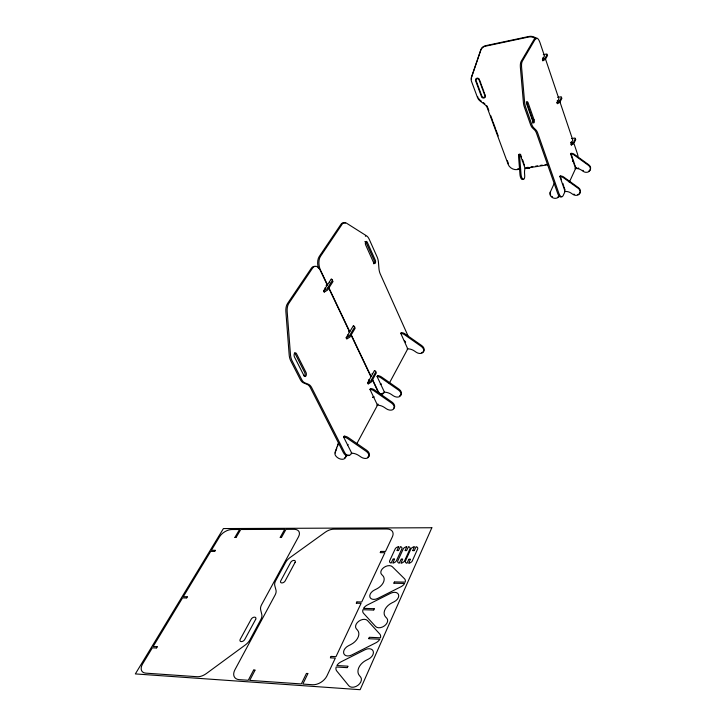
<?xml version="1.0" encoding="UTF-8"?>
<svg xmlns="http://www.w3.org/2000/svg" width="726" height="726" viewBox="0 0 726 726"><rect width="100%" height="100%" fill="white"/><g stroke="black" fill="none" stroke-linecap="round" stroke-linejoin="round"><path stroke-width="1.09" d="M573.104 161.108L572.469 161.344M562.55 183.923L562.795 183.397L563.122 184.322M543.429 57.898L543.656 58.461M380.796 384.381L381.15 383.718M347.836 334.94L348.117 335.521M522.339 161.308L522.656 160.7M477.209 60.766L471.8 76.62A7.795 6.652 33 0 0 471.646 77.138M477.49 59.922L480.975 49.731A7.932 6.888 33.9 0 1 485.685 45.674L528.964 36.463A8.077 7.151 30.3 0 1 536.205 38.315M338.679 442.424L335.004 452.516A5.817 3.712 29 0 0 338.951 458.496A5.817 3.712 29 0 0 345.476 457.498L345.966 456.191A9.719 6.207 28.5 0 1 346.674 454.993M336.773 448.169L335.557 451.508A5.808 3.712 29 0 0 335.457 452.979M337.39 446.49L338.615 443.114M408.892 559.229L406.95 563.258A4.102 2.668 -28 0 1 405.77 562.659L405.444 562.169A2.995 1.951 -28.1 0 1 405.507 560.844L410.852 549.028A2.931 1.888 -27.6 0 1 411.733 547.912L412.985 547.132A4.129 2.668 -27.6 0 1 414.401 546.696L412.74 550.662M410.381 559.238L408.693 563.276A4.165 2.713 -28 0 0 410.126 562.85L411.397 562.051A2.958 1.924 -28 0 0 412.295 560.917L417.586 549.065A2.968 1.915 -27.5 0 0 417.631 547.767L417.305 547.286A4.075 2.632 -27.6 0 0 416.125 546.705L414.228 550.671M554.31 183.251L550.172 192.372A4.783 3.893 23.1 0 0 552.931 197.853A4.783 3.893 23.1 0 0 558.911 196.265L559.365 195.276M368.817 638.435L369.207 637.573M393.937 582.969L394.3 582.17M401.215 559.147L399.255 563.167A4.093 2.65 -28.3 0 1 398.084 562.568L397.766 562.078A2.986 1.933 -28.3 0 1 397.839 560.753L403.229 548.983A2.922 1.879 -27.8 0 1 404.119 547.867L405.371 547.095A4.12 2.65 -27.8 0 1 406.778 546.669L405.099 550.607M402.694 559.165L400.988 563.185A4.156 2.695 -28.3 0 0 402.413 562.759L403.674 561.969A2.949 1.915 -28.3 0 0 404.582 560.826L409.918 549.019A2.958 1.906 -27.8 0 0 409.981 547.722L409.655 547.25A4.057 2.614 -27.8 0 0 408.484 546.678L406.569 550.617M576.117 167.397L575.881 167.906L575.573 166.998M569.257 182.317L575.591 168.532L570.627 153.912L570.917 153.295A4.71 3.939 22.3 0 1 574.348 154.339L588.713 164.72A4.71 3.92 20.9 0 1 588.541 171.318M347.418 667.375L347.827 666.477M373.836 609.804L374.217 608.978M393.084 559.065L391.105 563.067A4.084 2.632 -28.6 0 1 389.953 562.478L389.635 561.988A2.977 1.915 -28.6 0 1 389.717 560.672L395.171 548.938A2.913 1.86 -28.1 0 1 396.06 547.831L397.303 547.059A4.111 2.632 -28.1 0 1 398.701 546.633L397.013 550.562M394.554 559.074L392.83 563.086A4.147 2.668 -28.6 0 0 394.245 562.659L395.507 561.87A2.94 1.897 -28.6 0 0 396.414 560.744L401.805 548.974A2.949 1.888 -28.1 0 0 401.877 547.685L401.56 547.204A4.047 2.586 -28.1 0 0 400.407 546.642L398.474 550.571M330.493 657.556L330.911 656.676M356.384 602.934L356.765 602.126M380.342 552.404L380.696 551.651M543.438 59.614L542.794 60.757L542.422 59.641L544.482 55.984L539.89 42.353A8.276 2.968 80.1 0 0 535.38 38.932L522.366 61.129A8.485 3.149 80.2 0 0 521.586 67.228L524.571 101.949A8.467 3.167 80.8 0 0 525.669 107.185L531.668 124.2A8.394 3.131 81.1 0 0 533.637 127.703L535.861 129.881A8.385 3.131 81.4 0 1 537.803 133.348L558.811 193.152A8.059 2.922 82.4 0 0 563.095 195.721L565.064 191.437L559.9 176.609L560.209 175.955A4.828 3.966 22.8 0 1 563.721 177.044L578.459 187.653A4.828 3.957 21.5 0 1 579.039 193.924M571.752 144.066L571.289 145.037L570.945 144.002L572.805 140.1L559.61 100.896M307.942 673.51L302.833 684.064L312.761 684.754A12.07 8.122 -35 0 0 326.872 676.042L335.312 658.119L330.357 657.838M306.436 673.41L301.317 683.946L249.717 680.38L255.089 670.116M561.461 97.393L559.428 101.295L557.042 102.584M557.913 102.493L557.305 103.664L556.942 102.593L558.902 98.809L545.208 58.144M253.646 670.016L248.274 680.271L238.936 679.627A11.788 7.496 -36.4 0 1 234.925 669.771L275.1 595.021A10.944 6.688 -33.2 0 0 275.971 590.057L274.791 585.637A10.845 6.634 -32.4 0 1 275.662 580.755L285.699 562.269A10.663 6.47 -31.6 0 1 289.964 557.622L325.284 532.203A10.509 6.38 -29.9 0 1 333.851 529.172L386.831 528.991A10.727 6.725 -28.3 0 1 392.521 536.505L385.497 551.442L380.805 551.415M356.883 443.577L377.502 405.172L369.97 389.426L370.478 388.501A5.645 3.812 28.9 0 1 374.48 389.916L392.022 402.104A5.645 3.802 28.1 0 1 393.438 408.611M389.227 383.346L407.749 348.852L400.816 333.461L401.269 332.617A5.363 3.812 28.8 0 1 405.09 333.933L421.733 345.585A5.363 3.802 27.9 0 1 422.968 351.992M347.808 444.974L348.117 444.448M372.62 397.222L374.044 396.786M404.373 341.011L404.609 340.44M324.622 291.344L324.159 292.061L323.587 290.854L327.299 285.118L320.166 270.126A9.955 5.345 83 0 0 312.597 268.075L288.875 303.305A10.3 5.726 83.9 0 0 287.178 311.572L290.473 354.678A10.318 5.735 85.3 0 0 292.106 360.822L301.599 379.408A10.237 5.627 85.9 0 0 304.82 382.811L308.55 384.353A10.246 5.627 86.5 0 1 311.717 387.711L344.569 452.389A9.846 5.127 87.8 0 0 351.729 453.16L343.661 437.143L344.224 436.144A5.881 3.802 29 0 1 348.371 437.651L366.675 450.283A5.881 3.784 28.3 0 1 367.501 457.217M372.456 379.335L378.074 391.151A9.302 4.637 86.1 0 0 384.471 392.185L377.084 376.522L377.584 375.614A5.581 3.821 28.9 0 1 381.54 377.003L398.873 389.072A5.581 3.802 28.1 0 1 399.509 395.924M281.443 537.494L285.971 529.345L294.384 529.308A10.355 6.126 -30.9 0 1 298.54 536.741L261.605 604.713A11.081 6.843 -33.5 0 0 260.652 609.786L261.777 614.405A11.189 6.897 -34.4 0 1 260.825 619.577L249.953 639.778A11.398 7.069 -35.3 0 1 245.288 644.978L206.347 673.565A11.634 7.142 -37.1 0 1 197.145 676.723L145.817 673.156A11.444 6.725 -37.6 0 1 142.523 664.072L152.36 647.801L156.526 648.037M374.416 370.605L371.113 376.522L351.221 334.704M368.772 382.793L368.155 383.909L367.628 382.811L370.95 376.83L351.039 335.004M280.145 537.494L284.692 529.345L240.787 529.499L236.068 537.476M234.834 537.476L239.553 529.499L231.576 529.526A10.128 5.717 -32.3 0 0 219.706 536.505L211.375 550.272L215.368 550.29M346.865 338.643L346.093 337.853L349.605 331.991L328.343 287.296M348.544 331.8L349.787 331.682L353.272 325.883M156.68 647.783L157.17 646.984M186.791 597.77L187.235 597.017M214.814 551.216L215.232 550.517M331.183 279.138L327.49 284.819L320.357 269.827A9.846 5.218 82.7 0 1 320.475 256.378L342.164 224.18A9.538 4.891 81.9 0 1 346.429 223.118L366.585 235.877A9.293 4.646 82.4 0 1 369.28 239.399L377.112 256.95A9.22 4.574 82.9 0 1 378.464 262.467L378.945 268.538A9.102 4.465 83.1 0 0 380.297 274.038L407.958 335.721M380.787 384.471L380.279 384.417M542.513 59.623L544.954 58.325L547.095 54.559A1.643 0.599 -20.3 0 0 546.016 54.114L543.293 54.668M542.894 60.739L545.326 59.441L547.468 55.666A1.643 0.599 -20.3 0 0 547.141 55.167M557.405 103.646L559.782 102.366L561.815 98.464A1.606 0.635 -19.9 0 0 561.488 97.928M571.035 143.984L573.377 142.713L575.31 138.693A1.579 0.662 -19.5 0 0 574.23 138.14L571.58 138.584M571.389 145.019L573.721 143.739L575.654 139.728A1.579 0.672 -19.5 0 0 575.319 139.165M323.696 290.845L326.954 288.903L332.499 280.272L332.444 279.564L331.283 279.129M324.268 292.052L327.526 290.11L333.062 281.47L332.227 280.363M346.202 337.844L349.378 335.92L354.615 327.099L354.542 326.355L353.38 325.874M346.756 338.997L349.923 337.073L355.159 328.243L354.624 327.163M367.728 382.802L370.823 380.887L375.778 371.894L375.687 371.131L374.516 370.596M368.254 383.9L371.349 381.994L376.295 372.992L375.732 371.866M543.402 57.79L542.685 57.98M557.858 100.678L557.169 100.85M557.695 97.384L560.381 96.894A1.615 0.635 -19.9 0 1 561.47 97.375M570.963 142.214L571.652 142.096M570.808 142.45L572.07 142.659M523.101 179.004A4.556 1.77 81.9 0 1 521.241 178.723A4.556 1.77 81.9 0 1 519.97 174.512L518.627 157.397A4.556 1.761 81.6 0 1 518.908 154.384L519.988 154.211L525.116 168.359L547.622 164.829M526.359 167.615L528.219 167.316M531.005 166.88L532.875 166.581M535.679 166.145L537.558 165.846M540.371 165.401L542.258 165.111M545.081 164.666L546.977 164.366M517.447 169.004L519.172 168.741M520.587 169.067L517.139 169.612A7.541 6.207 26.7 0 1 508.136 164.294L487.364 108.056A7.677 6.452 31.3 0 0 484.487 104.29L480.367 101.223A7.741 6.561 31.7 0 1 477.472 97.447L471.573 81.584A7.795 6.652 33 0 1 471.437 77.183L480.612 50.285A7.941 6.888 33.9 0 1 485.331 46.228L528.628 37.026A8.086 7.151 30.3 0 1 535.87 38.877M326.047 285.264L327.299 285.118M324.894 288.068L325.411 287.932M372.075 373.581L372.547 373.545M368.463 379.898L369.298 380.07M372.756 397.385L373.845 397.149M235.07 537.476L235.832 537.476M280.399 537.494L281.189 537.494M397.294 550.562L398.184 550.562M405.389 550.607L406.288 550.617M413.03 550.662L413.938 550.662M214.678 551.433L210.685 551.406L183.306 596.663L187.381 596.781M380.224 552.649L384.907 552.677L361.702 602.008L356.893 601.863M393.365 559.065L394.263 559.074M401.496 559.147L402.404 559.156M409.183 559.229L410.09 559.238M394.418 581.916L405.208 582.134A6.779 4.474 -29 0 0 404.482 578.722L392.321 566.716A6.67 4.32 -29.1 0 0 383.863 567.478A6.67 4.32 -29.1 0 0 381.622 574.466L382.784 575.645A11.189 7.269 -29.9 0 1 376.603 588.958L374.362 590.084A6.797 4.474 -30.2 0 0 369.988 597.298A6.797 4.474 -30.2 0 0 377.747 598.415L400.87 586.799A6.779 4.474 -29 0 0 404.618 583.45L393.828 583.223M186.646 598.006L182.571 597.879L153.159 646.494L157.324 646.721M356.257 603.197L361.076 603.342L335.984 656.676L331.038 656.395M374.335 608.715L363.572 608.361A6.888 4.565 -30.9 0 1 367.392 604.967L390.57 593.314A6.861 4.565 -29.7 0 1 398.474 594.458A6.861 4.565 -29.7 0 1 394.145 601.763L391.858 602.907A11.589 7.804 -30 0 0 385.579 616.918L386.795 618.207A7.006 4.728 -30.9 0 1 384.453 625.866A7.006 4.728 -30.9 0 1 375.578 626.474L363.526 613.27A6.888 4.565 -30.9 0 1 362.936 609.704L373.709 610.067M369.334 637.292L380.442 637.8A7.097 4.828 -31.7 0 0 379.78 634.043L367.547 620.594A6.979 4.665 -31.6 0 0 358.816 621.22A6.979 4.665 -31.6 0 0 356.348 628.816L357.51 630.132A11.725 7.841 -32.5 0 1 350.803 644.57L348.462 645.75A7.133 4.819 -33 0 0 343.779 653.554A7.133 4.819 -33 0 0 351.747 654.979L375.868 642.809A7.097 4.828 -31.7 0 0 379.807 639.234L368.69 638.717M347.963 666.196L336.882 665.533A7.233 4.919 -33.9 0 1 340.902 661.903L365.078 649.706A7.196 4.937 -32.6 0 1 373.2 651.158A7.196 4.937 -32.6 0 1 368.554 659.063L366.167 660.27A12.161 8.44 -33.1 0 0 359.352 675.498L360.568 676.95A7.36 5.109 -34.1 0 1 357.954 685.308A7.36 5.109 -34.1 0 1 348.789 685.743L336.701 670.924A7.233 4.919 -33.9 0 1 336.192 666.994L347.282 667.666M253.928 670.034L254.808 670.098M306.726 673.429L307.652 673.492M582.842 170.283L583.359 170.664M480.712 100.651L481.229 101.041M483.289 102.566L483.797 102.947M484.315 103.337L484.832 103.718M527.748 167.434L528.419 168.015A4.51 1.724 81.8 0 0 529.989 167.434M526.677 167.597L527.357 168.178A4.51 1.724 81.8 0 0 528.673 168.069M329.423 281.924L329.731 282.741M344.224 436.144L344.723 437.152M328.533 287.006L349.787 331.682M372.284 379.644L377.91 391.459A9.411 4.737 86.4 0 1 378.437 392.83M377.584 375.614L378.046 376.594M401.269 332.617L401.714 333.588M405.19 341.302L405.616 342.264M487.709 107.484L488.843 110.561M490.74 115.679L492.618 120.779M492.99 121.796L495.613 128.892M495.985 129.9L498.208 135.934M507.365 160.755L508.454 163.695M479.859 80.513L480.222 81.512M480.594 82.519L480.966 83.517M481.329 84.515L481.692 85.514M482.064 86.503L482.427 87.501M482.799 88.499L483.162 89.489M483.525 90.487L483.888 91.476M484.26 92.465L484.623 93.454M484.986 94.444L485.349 95.433M520.624 154.502L520.941 155.391M521.268 156.271L521.586 157.161M522.548 159.82L523.192 161.589M523.51 162.47L523.827 163.359M524.154 164.239L524.471 165.12M518.908 154.384L519.562 156.163M560.209 175.955L560.862 177.816M561.18 178.75L561.507 179.685M563.44 185.248L563.766 186.174M564.084 187.099L564.411 188.025M564.728 188.941L565.046 189.867M571.543 155.128L572.478 157.878M572.787 158.794L573.095 159.711M573.404 160.618L574.03 162.452M574.339 163.359L574.647 164.267M574.956 165.183L575.264 166.091M574.212 144.265L577.37 153.64A7.804 2.723 82 0 1 578.014 156.271M559.9 176.609A4.828 3.966 22.8 0 1 563.412 177.698L578.159 188.315A4.837 3.957 21.5 0 1 579.312 194.087A4.837 3.957 21.5 0 1 572.732 194.287L571.298 193.261A7.995 6.507 22.1 0 0 564.492 191.528M578.323 194.332A4.828 3.957 21.5 0 1 577.479 194.604M574.638 194.441A4.828 3.957 21.5 0 1 573.776 194.087M558.848 196.22A4.783 3.893 23.1 0 1 557.613 197.227M552.477 196.791A4.783 3.893 23.1 0 1 551.751 196.238M550.626 194.795A4.783 3.893 23.1 0 1 550.317 193.978M550.199 193.161A4.783 3.893 23.1 0 1 550.48 191.718M536.396 38.696A8.276 2.977 80 0 0 534.218 39.177L521.177 61.374A8.485 3.149 80.2 0 0 520.397 67.473L523.373 102.175A8.467 3.176 80.8 0 0 524.471 107.403L530.479 124.409A8.385 3.131 81.1 0 0 532.448 127.912L534.681 130.081A8.376 3.14 81.4 0 1 536.623 133.548L557.65 193.325A8.059 2.931 82.4 0 0 561.534 196.51M532.621 123.066A2.096 0.78 81.1 0 0 532.857 119.962L526.904 103.01A2.114 0.799 80.8 0 0 526.286 102.012M575.319 167.996A7.795 6.452 21.6 0 1 576.145 167.915M577.878 167.996A7.795 6.452 21.6 0 1 578.758 168.169M575.028 168.623A7.804 6.452 21.6 0 1 581.68 170.283L583.078 171.291A4.719 3.92 21 0 0 589.521 171.037A4.719 3.92 21 0 0 588.432 165.346L574.057 154.965A4.71 3.939 22.3 0 0 570.627 153.912M471.519 79.343A7.795 6.652 33 0 1 471.546 77.673M480.24 100.27A7.741 6.561 31.7 0 1 479.786 99.861M479.36 99.408A7.741 6.561 31.7 0 1 478.615 98.446M478.044 97.402A7.741 6.561 31.7 0 1 477.826 96.876M486.565 105.424A7.668 6.443 31.3 0 1 486.919 105.923M487.228 106.432A7.668 6.443 31.3 0 1 487.491 106.949M485.349 96.576A1.933 1.643 31.8 0 1 481.855 96.104L475.975 80.214A1.951 1.661 33.1 0 1 478.162 78.236M479.006 78.762A1.951 1.661 33.1 0 1 479.487 79.515M519.988 154.211A4.565 1.761 81.6 0 0 519.698 157.224L521.041 174.349A4.556 1.761 81.9 0 0 523.228 179.322A4.556 1.761 81.9 0 0 524.698 175.302L524.562 173.632A7.541 2.895 81.9 0 1 525.27 168.06M344.46 457.997A5.808 3.712 29 0 0 346.021 456.491L346.511 455.184A9.71 6.207 28.5 0 1 346.81 454.558M351.094 453.169A9.719 6.207 28.5 0 1 359.071 455.71L360.849 456.935A5.881 3.784 28.3 0 0 368.291 457.425A5.881 3.784 28.3 0 0 366.14 451.3L347.818 438.658A5.89 3.802 29 0 0 343.661 437.143M377.393 404.264A9.32 6.244 28.3 0 1 378.31 404.255M376.894 405.199A9.329 6.244 28.3 0 1 384.589 407.558L386.296 408.738A5.645 3.802 28.1 0 0 393.51 409.083A5.645 3.802 28.1 0 0 391.523 403.039L373.972 390.842A5.645 3.812 28.9 0 0 369.97 389.426M348.879 455.039A9.837 5.136 87.9 0 1 343.298 452.443L310.429 387.802A10.246 5.636 86.5 0 0 307.252 384.444L303.522 382.901A10.228 5.636 85.9 0 1 300.292 379.498L290.799 360.931A10.318 5.744 85.3 0 1 289.166 354.796L285.881 311.708A10.291 5.726 83.9 0 1 287.578 303.45L311.327 268.239A9.955 5.354 83 0 1 315.093 266.506M304.33 376.413A2.559 1.416 85.9 0 0 304.657 372.438L295.255 353.925A2.577 1.434 85.3 0 0 294.384 353.027M400.816 333.461A5.372 3.812 28.8 0 1 404.636 334.768L421.289 346.438A5.372 3.802 27.9 0 1 423.076 352.364A5.372 3.802 27.9 0 1 416.134 352.183L414.519 351.057A8.875 6.244 28.1 0 0 407.159 348.888M422.251 352.364A5.363 3.802 27.9 0 1 421.389 352.591M377.084 376.522A5.581 3.821 28.9 0 1 381.041 377.91L398.392 389.989A5.581 3.802 28.1 0 1 400.325 396.006A5.581 3.802 28.1 0 1 393.174 395.706L391.486 394.527A9.229 6.244 28.3 0 0 383.873 392.212M382.62 393.165A9.302 4.646 86.1 0 1 381.005 394.227M318.496 268.429A9.837 5.227 82.7 0 1 319.213 256.55L340.93 224.352A9.538 4.891 81.9 0 1 345.195 223.299M365.369 236.041A9.293 4.655 82.4 0 1 365.741 236.304M373.482 263.738A2.305 1.143 82.9 0 0 374.344 262.467A2.305 1.143 82.9 0 0 374.035 260.135L366.158 242.575A2.323 1.162 82.4 0 0 364.842 241.631M431.843 527.748L360.132 689.7L135.345 673.919L223.417 528.564L431.843 527.748M295.083 562.387L285.136 580.954A2.713 1.661 -32.4 0 1 281.851 582.924A2.713 1.661 -32.4 0 1 280.735 580.864L290.718 562.332A2.668 1.615 -31.6 0 1 293.957 560.399A2.668 1.615 -31.6 0 1 295.083 562.387M255.652 619.369L244.726 639.515A2.85 1.77 -35.3 0 1 241.295 641.602A2.85 1.77 -35.3 0 1 240.233 639.297L251.205 619.187A2.795 1.724 -34.3 0 1 254.581 617.154A2.795 1.724 -34.3 0 1 255.652 619.369M303.94 375.605L294.502 357.047A2.586 1.434 85.3 0 1 294.511 353.426A2.586 1.434 85.3 0 1 296.562 353.816L305.955 372.338A2.559 1.407 85.9 0 1 305.945 375.941A2.559 1.407 85.9 0 1 303.94 375.605M373.609 262.63L365.704 245.025A2.323 1.162 82.4 0 1 365.686 241.812A2.323 1.162 82.4 0 1 367.365 242.411L375.242 259.99A2.305 1.143 82.9 0 1 375.26 263.175A2.305 1.143 82.9 0 1 373.609 262.63M481.501 96.676L475.621 80.777A1.951 1.661 33.1 0 1 476.746 78.707A1.951 1.661 33.1 0 1 479.133 80.078L485.004 96.004A1.933 1.643 31.8 0 1 483.879 98.028A1.933 1.643 31.8 0 1 481.501 96.676M534.046 119.754L528.092 102.783A2.124 0.79 80.8 0 0 526.885 101.967A2.124 0.79 80.8 0 0 526.976 104.825L532.948 121.805A2.096 0.78 81.1 0 0 534.127 122.585A2.096 0.78 81.1 0 0 534.046 119.754"/></g></svg>
